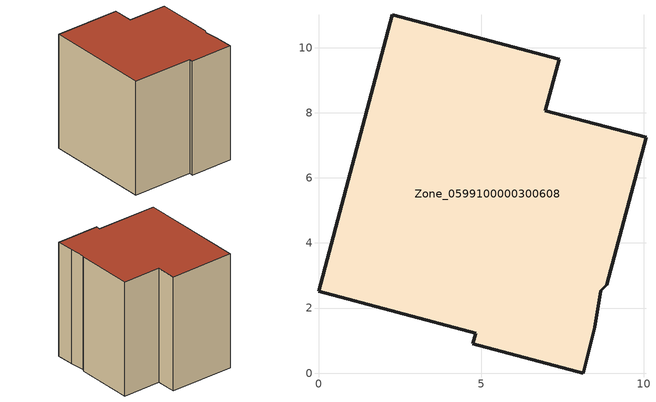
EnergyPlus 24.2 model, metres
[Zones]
Zone_0599100000300608
 floor ground (C_G): 0,2.52 2.27,11.01 7.4,9.64 6.97,8.06 10.06,7.24 8.86,2.72 8.67,2.53 8.48,1.42 8.14,0 4.74,0.9 4.83,1.23 z0
 wall outside (C_F): 6.97,8.06 7.4,9.64 2.27,11.01 0,2.52 4.83,1.23 4.74,0.9 8.14,0 8.48,1.42 8.67,2.53 8.86,2.72 10.06,7.24 6.97,8.06 z0:9.45
 roof outside (C_R): 8.48,1.42 8.67,2.53 8.86,2.72 10.06,7.24 6.97,8.06 7.4,9.64 2.27,11.01 0,2.52 4.83,1.23 4.74,0.9 8.14,0 z9.45
[BUILDING]
Pand.0599100000300608: North Axis=0; Terrain=City; Loads Convergence Tolerance Value=0.04; Temperature Convergence Tolerance Value=0.4; Solar Distribution=FullExterior; Maximum Number of Warmup Days=25; Minimum Number of Warmup Days=1
[Site:Location]
Rotterdam.The.Hague.AP_ZH_NLD Design_Conditions: Latitude=51.96; Longitude=4.45; Time Zone=1; Elevation=-4.5
[SITE:GROUNDTEMPERATURE:BUILDINGSURFACE]
18, 18, 18, 18, 18, 18, 18, 18, 18, 18, 18, 18
[MATERIAL] Thermal Absorptance=0.9; Solar Absorptance=0.7; Visible Absorptance=0.7
Name | Roughness | Thickness | Conductivity | Density | Specific Heat
G.TC.1975-1991 | MediumSmooth | 0.15 | 0.288461 | 540 | 1210
F.TC.1975-1991 | Rough | 0.3 | 0.230769 | 1920 | 840
R.TC.1975-1991 | MediumRough | 0.2 | 0.153846 | 1500 | 1000
[CONSTRUCTION]
C_G: G.TC.1975-1991
C_F: F.TC.1975-1991
C_R: R.TC.1975-1991
[ZONE]
Zone_0599100000300608: Type=1; Multiplier=1; Ceiling Height=Autocalculate; Volume=Autocalculate; Floor Area=autocalculate; Part of Total Floor Area=Yes
[ZONEINFILTRATION:DESIGNFLOWRATE]
Infil_Zone_0599100000300608: Zone or ZoneList or Space or SpaceList=Zone_0599100000300608; Schedule=AlwaysOn; Design Flow Rate Calculation Method=Flow/Area; Flow Rate per Floor Area=0.003; Constant Term Coefficient=1; Temperature Term Coefficient=0; Velocity Term Coefficient=0; Velocity Squared Term Coefficient=0
[HVACTEMPLATE:ZONE:IDEALLOADSAIRSYSTEM]
Zone_0599100000300608: Maximum Heating Supply Air Temperature=50; Minimum Cooling Supply Air Temperature=13; Maximum Heating Supply Air Humidity Ratio=0.0156; Minimum Cooling Supply Air Humidity Ratio=0.0077; Heating Limit=NoLimit; Cooling Limit=NoLimit; Dehumidification Control Type=ConstantSensibleHeatRatio; Cooling Sensible Heat Ratio=0.7; Dehumidification Setpoint=60; Humidification Control Type=None; Humidification Setpoint=30; Outdoor Air Method=None; Outdoor Air Flow Rate per Person=0.00944; Outdoor Air Flow Rate per Zone Floor Area=0; Outdoor Air Flow Rate per Zone=0; Demand Controlled Ventilation Type=None; Outdoor Air Economizer Type=NoEconomizer; Heat Recovery Type=None; Sensible Heat Recovery Effectiveness=0.7; Latent Heat Recovery Effectiveness=0.65
[ZONECONTROL:THERMOSTAT]
ThermostatControl_Zone_0599100000300608: Zone or ZoneList=Zone_0599100000300608; Control Type Schedule=DualSetpointControlType; Control 1=Thermostat_Zone_0599100000300608; Temperature Difference Between Cutout And Setpoint=0
[THERMOSTATSETPOINT:DUALSETPOINT]
Thermostat_Zone_0599100000300608: Heating Setpoint Temperature Schedule=HeatingSetpoint_Zone_0599100000300608; Cooling Setpoint Temperature Schedule=CoolingSetpoint_Zone_0599100000300608
[SCHEDULE:COMPACT]
HeatingSetpoint_Zone_0599100000300608: Through: 12/31, For: AllDays, Until: 24:00, 21
CoolingSetpoint_Zone_0599100000300608: Through: 12/31, For: AllDays, Until: 24:00, 24
DualSetpointControlType: Through: 12/31, For: AllDays, Until: 24:00, 4
AlwaysOn: Through: 12/31, For: AllDays, Until: 24:00, 1
